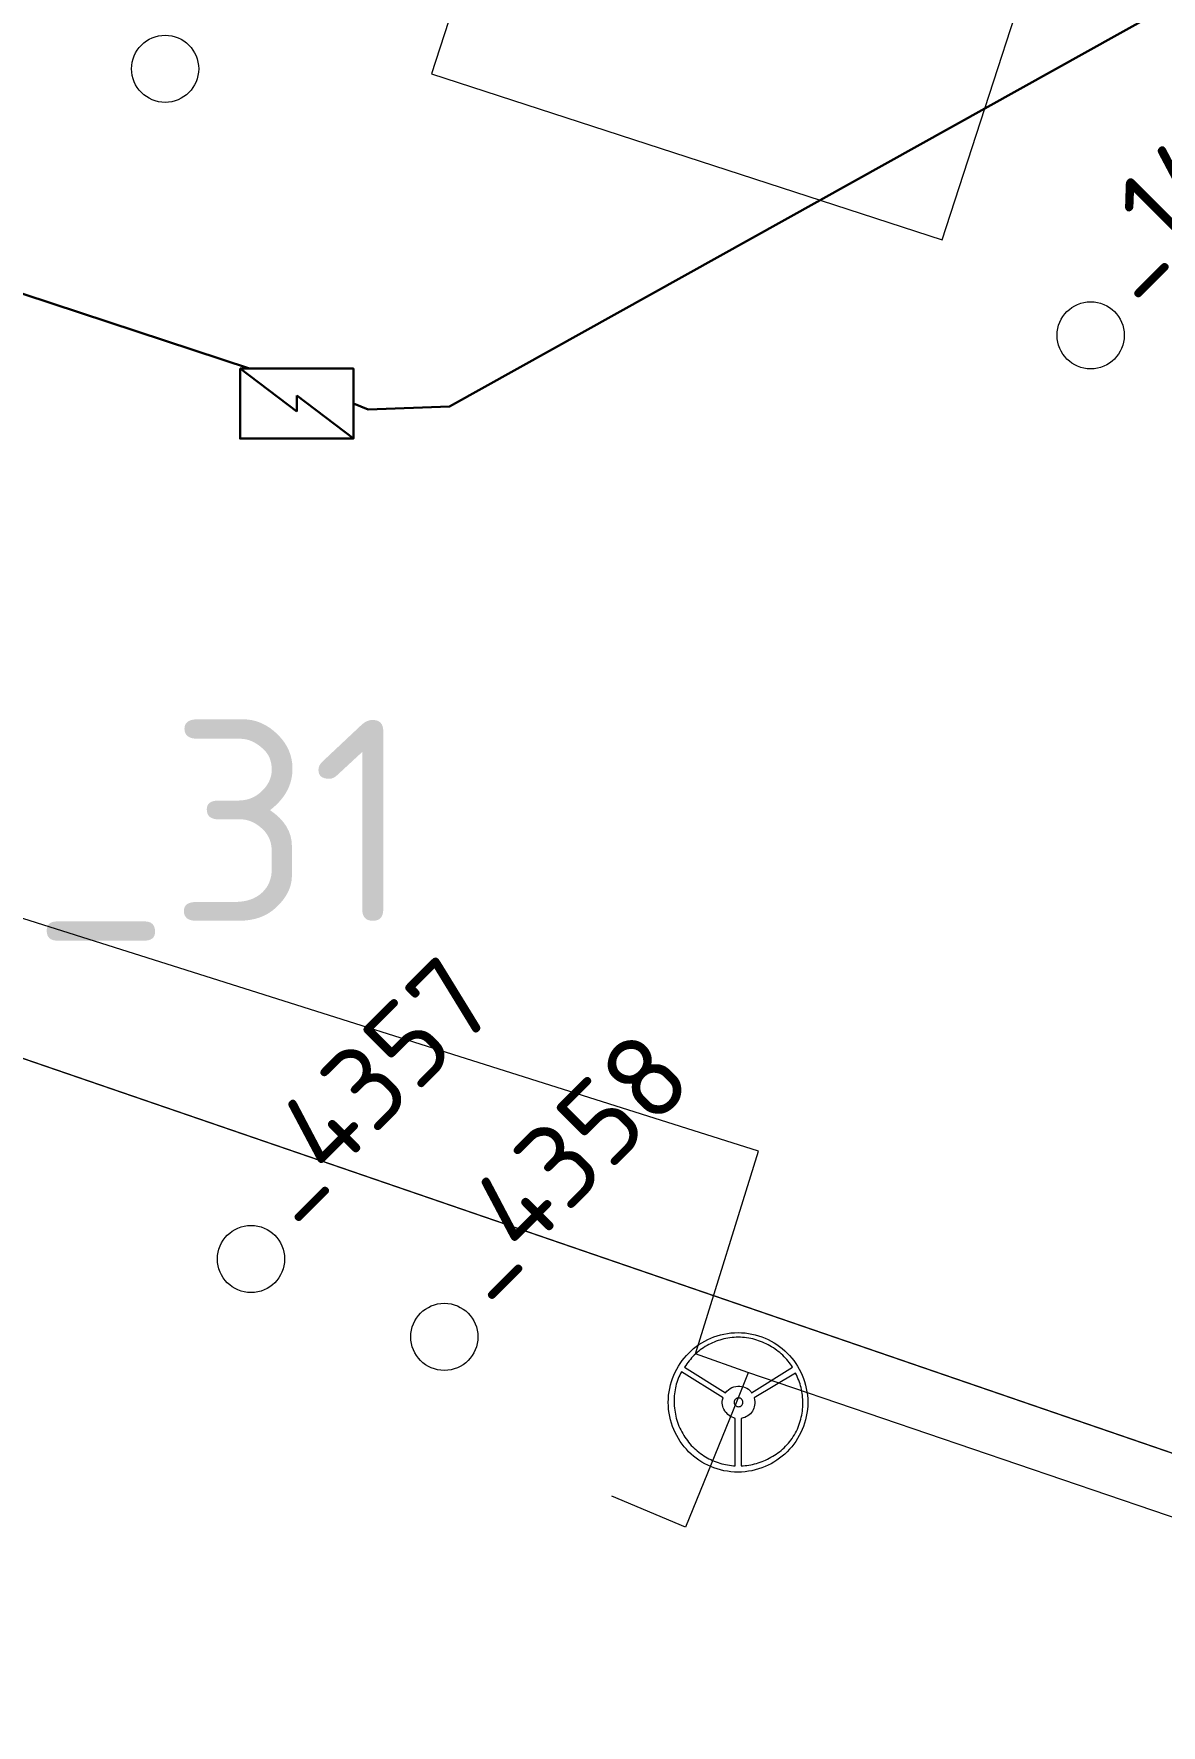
# Model space of a CAD drawing. Header units: millimetres. Extents: x 519 to 9564855, y -810 to 5021775.
# Drawn here: x 9534205 to 9534373, y 4999167 to 4999418.9 of the extents above; entities that cross this region are included whole.
import ezdxf

# ---------------------------------------------------------------- set-up
doc = ezdxf.new("R2010")
doc.units = ezdxf.units.MM
doc.header["$LTSCALE"] = 2
doc.header["$MEASUREMENT"] = 0
doc.linetypes.add('НЕПРЕРЫВНАЯ_ЛИНИЯ', pattern=[0])
doc.layers.add('CONTROL', color=7, linetype='Continuous')
doc.layers.add('OLD WELLS(dr.bfr2000)', color=24, linetype='Continuous')
for name, color, linetype, lineweight in [('SteamInjInfrastructure', 25, 'Continuous', 100), ('Скважины на 2024 год-125', 10, 'Continuous', 40), ('Электро', 1, 'Continuous', 30)]:
    doc.layers.add(name, color=color, linetype=linetype, lineweight=lineweight)
doc.styles.add('92051501$0$STANDARD', font='simplex.shx')
doc.styles.add('Elect', font='isocpeur.ttf')
doc.linetypes.add('STM_LINE', pattern='A,0.5,-0.2,["S",92051501$0$STANDARD,S=0.1,R=0,X=-0.1,Y=-0.05],-0.05', length=0.75)
doc.linetypes.add('WTR_LINE', pattern='A,0.5,-0.2,["W",92051501$0$STANDARD,S=0.1,R=0,X=-0.1,Y=-0.05],-0.05', length=0.75)

msp = doc.modelspace()

# ---------------------------------------------------------------- linework, layer by layer
at = {"color": 5, "linetype": 'WTR_LINE', "lineweight": 0, "ltscale": 20, "const_width": 0.2, "elevation": 0}
msp.add_lwpolyline([(9533642.46967, 4999403.61724), (9533660.08179, 4999452.86258), (9534855.21779, 4999042.44456), (9534857.53498, 4999049.12221), (9534868.61061, 4999045.67408)], dxfattribs=at)
at = {"layer": 'OLD WELLS(dr.bfr2000)', "lineweight": 0}
for centre in [(9534224.6, 4999413.7), (9534362.5, 4999374), (9534237.4, 4999236.4), (9534266.2, 4999224.8)]:
    msp.add_circle(centre, 5, dxfattribs=at)
at = {"layer": 'SteamInjInfrastructure', "color": 6, "linetype": 'STM_LINE', "lineweight": 0, "ltscale": 15}
for p, q in [((9534313.01415, 4999252.46575, 0), (9534176.91572, 4999295.47072, 0)), ((9534303.61305, 4999222.2661, 0), (9534313.01415, 4999252.46575, 0)), ((9534306.37447, 4999224.7955, 0), (9534306.86265, 4999224.96167, 0)), ((9534306.86265, 4999224.96167, 0), (9534307.35083, 4999225.09668, 0)), ((9534307.35083, 4999225.09668, 0), (9534307.85979, 4999225.2213, 0)), ((9534307.85979, 4999225.2213, 0), (9534308.36874, 4999225.30437, 0)), ((9534308.36874, 4999225.30437, 0), (9534308.88808, 4999225.37706, 0)), ((9534308.88808, 4999225.37706, 0), (9534309.4178, 4999225.41859, 0)), ((9534309.4178, 4999225.41859, 0), (9534309.95791, 4999225.42896, 0)), ((9534309.95791, 4999225.42896, 0), (9534310.48763, 4999225.41855, 0)), ((9534310.48763, 4999225.41855, 0), (9534311.00696, 4999225.37698, 0)), ((9534311.00696, 4999225.37698, 0), (9534311.5263, 4999225.30426, 0)), ((9534311.5263, 4999225.30426, 0), (9534312.03524, 4999225.22115, 0)), ((9534312.03524, 4999225.22115, 0), (9534312.5338, 4999225.09649, 0)), ((9534312.5338, 4999225.09649, 0), (9534313.02197, 4999224.96144, 0)), ((9534313.02197, 4999224.96144, 0), (9534313.51014, 4999224.79524, 0)), ((9534302.26123, 4999222.0224, 0), (9534302.60401, 4999222.38592, 0)), ((9534302.60401, 4999222.38592, 0), (9534302.96755, 4999222.72867, 0)), ((9534302.96755, 4999222.72867, 0), (9534303.34149, 4999223.05064, 0)), ((9534303.34149, 4999223.05064, 0), (9534303.73619, 4999223.36223, 0)), ((9534303.88158, 4999222.47935, 0), (9534303.66345, 4999222.2924, 0)), ((9534303.73619, 4999223.36223, 0), (9534304.14129, 4999223.65304, 0)), ((9534304.11009, 4999222.66631, 0), (9534303.88158, 4999222.47935, 0)), ((9534304.3386, 4999222.85326, 0), (9534304.11009, 4999222.66631, 0)), ((9534304.14129, 4999223.65304, 0), (9534304.55676, 4999223.92308, 0)), ((9534304.5775, 4999223.01944, 0), (9534304.3386, 4999222.85326, 0)), ((9534304.55676, 4999223.92308, 0), (9534304.99301, 4999224.17235, 0)), ((9534304.82679, 4999223.18561, 0), (9534304.5775, 4999223.01944, 0)), ((9534305.07608, 4999223.35179, 0), (9534304.82679, 4999223.18561, 0)), ((9534304.99301, 4999224.17235, 0), (9534305.43965, 4999224.40084, 0)), ((9534305.33575, 4999223.4972, 0), (9534305.07608, 4999223.35179, 0)), ((9534305.59542, 4999223.6426, 0), (9534305.33575, 4999223.4972, 0)), ((9534305.43965, 4999224.40084, 0), (9534305.90706, 4999224.60855, 0)), ((9534305.86548, 4999223.77762, 0), (9534305.59542, 4999223.6426, 0)), ((9534306.13554, 4999223.90225, 0), (9534305.86548, 4999223.77762, 0)), ((9534305.90706, 4999224.60855, 0), (9534306.37447, 4999224.7955, 0)), ((9534306.4056, 4999224.02688, 0), (9534306.13554, 4999223.90225, 0)), ((9534306.68605, 4999224.14112, 0), (9534306.4056, 4999224.02688, 0)), ((9534306.97688, 4999224.23459, 0), (9534306.68605, 4999224.14112, 0)), ((9534307.25732, 4999224.32806, 0), (9534306.97688, 4999224.23459, 0)), ((9534307.55854, 4999224.42153, 0), (9534307.25732, 4999224.32806, 0)), ((9534307.84937, 4999224.49423, 0), (9534307.55854, 4999224.42153, 0)), ((9534308.15059, 4999224.55654, 0), (9534307.84937, 4999224.49423, 0)), ((9534308.45181, 4999224.60846, 0), (9534308.15059, 4999224.55654, 0)), ((9534308.75302, 4999224.66038, 0), (9534308.45181, 4999224.60846, 0)), ((9534309.06462, 4999224.69153, 0), (9534308.75302, 4999224.66038, 0)), ((9534309.37623, 4999224.72268, 0), (9534309.06462, 4999224.69153, 0)), ((9534309.68783, 4999224.73306, 0), (9534309.37623, 4999224.72268, 0)), ((9534309.99943, 4999224.74343, 0), (9534309.68783, 4999224.73306, 0)), ((9534310.31103, 4999224.73303, 0), (9534309.99943, 4999224.74343, 0)), ((9534310.62263, 4999224.72264, 0), (9534310.31103, 4999224.73303, 0)), ((9534310.93423, 4999224.69146, 0), (9534310.62263, 4999224.72264, 0)), ((9534311.23545, 4999224.66029, 0), (9534310.93423, 4999224.69146, 0)), ((9534311.54705, 4999224.60835, 0), (9534311.23545, 4999224.66029, 0)), ((9534311.84826, 4999224.54602, 0), (9534311.54705, 4999224.60835, 0)), ((9534312.14947, 4999224.48369, 0), (9534311.84826, 4999224.54602, 0)), ((9534312.45068, 4999224.40058, 0), (9534312.14947, 4999224.48369, 0)), ((9534312.74151, 4999224.31748, 0), (9534312.45068, 4999224.40058, 0)), ((9534313.03233, 4999224.22399, 0), (9534312.74151, 4999224.31748, 0)), ((9534313.32316, 4999224.12011, 0), (9534313.03233, 4999224.22399, 0)), ((9534313.60359, 4999224.00584, 0), (9534313.32316, 4999224.12011, 0)), ((9534313.51014, 4999224.79524, 0), (9534313.97754, 4999224.60826, 0)), ((9534313.88403, 4999223.88119, 0), (9534313.60359, 4999224.00584, 0)), ((9534314.16447, 4999223.75654, 0), (9534313.88403, 4999223.88119, 0)), ((9534313.97754, 4999224.60826, 0), (9534314.43454, 4999224.40051, 0)), ((9534314.43451, 4999223.61112, 0), (9534314.16447, 4999223.75654, 0)), ((9534314.70456, 4999223.4657, 0), (9534314.43451, 4999223.61112, 0)), ((9534314.43454, 4999224.40051, 0), (9534314.88116, 4999224.17199, 0)), ((9534314.96423, 4999223.32027, 0), (9534314.70456, 4999223.4657, 0)), ((9534314.88116, 4999224.17199, 0), (9534315.3174, 4999223.92269, 0)), ((9534315.22389, 4999223.15407, 0), (9534314.96423, 4999223.32027, 0)), ((9534315.47316, 4999222.98788, 0), (9534315.22389, 4999223.15407, 0)), ((9534315.3174, 4999223.92269, 0), (9534315.74324, 4999223.65262, 0)), ((9534315.71205, 4999222.8113, 0), (9534315.47316, 4999222.98788, 0)), ((9534315.95094, 4999222.63471, 0), (9534315.71205, 4999222.8113, 0)), ((9534315.74324, 4999223.65262, 0), (9534316.14831, 4999223.36177, 0)), ((9534316.18983, 4999222.44774, 0), (9534315.95094, 4999222.63471, 0)), ((9534316.14831, 4999223.36177, 0), (9534316.543, 4999223.05016, 0)), ((9534316.40794, 4999222.25039, 0), (9534316.18983, 4999222.44774, 0)), ((9534316.543, 4999223.05016, 0), (9534316.91691, 4999222.72816, 0)), ((9534316.91691, 4999222.72816, 0), (9534317.28043, 4999222.38538, 0)), ((9534317.28043, 4999222.38538, 0), (9534317.62318, 4999222.02184, 0)), ((9534300.58888, 4999219.54003, 0), (9534300.81741, 4999219.98665, 0)), ((9534300.81741, 4999219.98665, 0), (9534301.0667, 4999220.42289, 0)), ((9534301.0667, 4999220.42289, 0), (9534301.33677, 4999220.84873, 0)), ((9534301.33677, 4999220.84873, 0), (9534301.62761, 4999221.2538, 0)), ((9534301.62761, 4999221.2538, 0), (9534301.92884, 4999221.64849, 0)), ((9534301.92884, 4999221.64849, 0), (9534302.26123, 4999222.0224, 0)), ((9534302.15731, 4999220.52671, 0), (9534302.0015, 4999220.27744, 0)), ((9534302.0015, 4999220.27744, 0), (9534308.08797, 4999216.46529, 0)), ((9534302.31312, 4999220.7656, 0), (9534302.15731, 4999220.52671, 0)), ((9534302.4897, 4999220.9941, 0), (9534302.31312, 4999220.7656, 0)), ((9534302.66628, 4999221.22261, 0), (9534302.4897, 4999220.9941, 0)), ((9534302.85325, 4999221.45111, 0), (9534302.66628, 4999221.22261, 0)), ((9534303.04022, 4999221.66922, 0), (9534302.85325, 4999221.45111, 0)), ((9534303.23758, 4999221.87695, 0), (9534303.04022, 4999221.66922, 0)), ((9534303.44532, 4999222.08467, 0), (9534303.23758, 4999221.87695, 0)), ((9534303.66345, 4999222.2924, 0), (9534303.44532, 4999222.08467, 0)), ((9534311.41295, 4999219.46581, 0), (9534303.61305, 4999222.2661, 0)), ((9534311.98299, 4999216.46515, 0), (9534318.06974, 4999220.27685, 0)), ((9534316.62605, 4999222.05303, 0), (9534316.40794, 4999222.25039, 0)), ((9534316.83378, 4999221.84529, 0), (9534316.62605, 4999222.05303, 0)), ((9534317.04151, 4999221.63755, 0), (9534316.83378, 4999221.84529, 0)), ((9534317.22846, 4999221.41942, 0), (9534317.04151, 4999221.63755, 0)), ((9534317.41541, 4999221.20129, 0), (9534317.22846, 4999221.41942, 0)), ((9534317.59198, 4999220.97278, 0), (9534317.41541, 4999221.20129, 0)), ((9534317.75816, 4999220.74427, 0), (9534317.59198, 4999220.97278, 0)), ((9534317.62318, 4999222.02184, 0), (9534317.95554, 4999221.6479, 0)), ((9534317.92434, 4999220.51575, 0), (9534317.75816, 4999220.74427, 0)), ((9534318.06974, 4999220.27685, 0), (9534317.92434, 4999220.51575, 0)), ((9534317.95554, 4999221.6479, 0), (9534318.26712, 4999221.2532, 0)), ((9534318.26712, 4999221.2532, 0), (9534318.55794, 4999220.8481, 0)), ((9534318.55794, 4999220.8481, 0), (9534318.82798, 4999220.42224, 0)), ((9534318.82798, 4999220.42224, 0), (9534319.07724, 4999219.98599, 0)), ((9534319.07724, 4999219.98599, 0), (9534319.30573, 4999219.53935, 0)), ((9534299.77863, 4999217.13035, 0), (9534299.8929, 4999217.6289, 0)), ((9534299.8929, 4999217.6289, 0), (9534300.03833, 4999218.12746, 0)), ((9534300.03833, 4999218.12746, 0), (9534300.19415, 4999218.60524, 0)), ((9534300.19415, 4999218.60524, 0), (9534300.38113, 4999219.08303, 0)), ((9534300.38113, 4999219.08303, 0), (9534300.58888, 4999219.54003, 0)), ((9534300.69267, 4999217.46269, 0), (9534300.63034, 4999217.18225, 0)), ((9534300.76539, 4999217.75351, 0), (9534300.69267, 4999217.46269, 0)), ((9534300.84849, 4999218.02356, 0), (9534300.76539, 4999217.75351, 0)), ((9534300.94198, 4999218.304, 0), (9534300.84849, 4999218.02356, 0)), ((9534301.04586, 4999218.57405, 0), (9534300.94198, 4999218.304, 0)), ((9534301.14974, 4999218.83372, 0), (9534301.04586, 4999218.57405, 0)), ((9534301.264, 4999219.09338, 0), (9534301.14974, 4999218.83372, 0)), ((9534301.38865, 4999219.34266, 0), (9534301.264, 4999219.09338, 0)), ((9534301.52369, 4999219.59193, 0), (9534301.38865, 4999219.34266, 0)), ((9534307.72441, 4999215.69669, 0), (9534301.52369, 4999219.59193, 0)), ((9534309.05397, 4999217.24426, 0), (9534309.33441, 4999217.33773, 0)), ((9534309.33441, 4999217.33773, 0), (9534309.62524, 4999217.41043, 0)), ((9534309.62524, 4999217.41043, 0), (9534309.91607, 4999217.44158, 0)), ((9534311.4673, 4999219.44666, 0), (9534309.80285, 4999215.20712, 0)), ((9534309.91607, 4999217.44158, 0), (9534310.2069, 4999217.44157, 0)), ((9534310.2069, 4999217.44157, 0), (9534310.48734, 4999217.4104, 0)), ((9534310.48734, 4999217.4104, 0), (9534310.76778, 4999217.34807, 0)), ((9534310.76778, 4999217.34807, 0), (9534311.02744, 4999217.26496, 0)), ((9534311.02744, 4999217.26496, 0), (9534311.26633, 4999217.1507, 0)), ((9534714.94693, 4999082.18635, 0), (9534311.41295, 4999219.46581, 0)), ((9534318.51634, 4999219.38358, 0), (9534312.3465, 4999215.69652, 0)), ((9534318.65136, 4999219.13429, 0), (9534318.51634, 4999219.38358, 0)), ((9534318.77599, 4999218.87462, 0), (9534318.65136, 4999219.13429, 0)), ((9534318.89023, 4999218.60456, 0), (9534318.77599, 4999218.87462, 0)), ((9534319.00448, 4999218.34489, 0), (9534318.89023, 4999218.60456, 0)), ((9534319.09795, 4999218.07483, 0), (9534319.00448, 4999218.34489, 0)), ((9534319.19142, 4999217.79439, 0), (9534319.09795, 4999218.07483, 0)), ((9534319.2745, 4999217.51394, 0), (9534319.19142, 4999217.79439, 0)), ((9534319.3472, 4999217.2335, 0), (9534319.2745, 4999217.51394, 0)), ((9534319.30573, 4999219.53935, 0), (9534319.52384, 4999219.08233, 0)), ((9534319.52384, 4999219.08233, 0), (9534319.71078, 4999218.60453, 0)), ((9534319.71078, 4999218.60453, 0), (9534319.87695, 4999218.12674, 0)), ((9534319.87695, 4999218.12674, 0), (9534320.01196, 4999217.62817, 0)), ((9534320.01196, 4999217.62817, 0), (9534320.12619, 4999217.1296, 0)), ((9534299.57082, 4999215.04263, 0), (9534299.58122, 4999215.57235, 0)), ((9534299.58119, 4999214.50252, 0), (9534299.57082, 4999215.04263, 0)), ((9534299.58122, 4999215.57235, 0), (9534299.62279, 4999216.10207, 0)), ((9534299.62279, 4999216.10207, 0), (9534299.68513, 4999216.6214, 0)), ((9534299.68513, 4999216.6214, 0), (9534299.77863, 4999217.13035, 0)), ((9534300.43293, 4999215.40613, 0), (9534300.43292, 4999215.10491, 0)), ((9534300.43292, 4999215.10491, 0), (9534300.44329, 4999214.8037, 0)), ((9534300.44333, 4999215.70734, 0), (9534300.43293, 4999215.40613, 0)), ((9534300.44329, 4999214.8037, 0), (9534300.46406, 4999214.50248, 0)), ((9534300.46411, 4999216.00856, 0), (9534300.44333, 4999215.70734, 0)), ((9534300.49528, 4999216.30977, 0), (9534300.46411, 4999216.00856, 0)), ((9534300.52645, 4999216.6006, 0), (9534300.49528, 4999216.30977, 0)), ((9534300.5784, 4999216.89142, 0), (9534300.52645, 4999216.6006, 0)), ((9534300.63034, 4999217.18225, 0), (9534300.5784, 4999216.89142, 0)), ((9534307.59974, 4999214.93847, 0), (9534307.61014, 4999215.18775, 0)), ((9534307.62051, 4999214.68918, 0), (9534307.59974, 4999214.93847, 0)), ((9534307.61014, 4999215.18775, 0), (9534307.65169, 4999215.43703, 0)), ((9534307.65169, 4999215.43703, 0), (9534307.72441, 4999215.69669, 0)), ((9534308.08797, 4999216.46529, 0), (9534308.29572, 4999216.71457, 0)), ((9534308.29572, 4999216.71457, 0), (9534308.53462, 4999216.93268, 0)), ((9534308.53462, 4999216.93268, 0), (9534308.79429, 4999217.10924, 0)), ((9534308.79429, 4999217.10924, 0), (9534309.05397, 4999217.24426, 0)), ((9534309.39665, 4999215.17729, 0), (9534309.38626, 4999215.04227, 0)), ((9534309.38626, 4999215.04227, 0), (9534309.39664, 4999214.90724, 0)), ((9534309.39664, 4999214.90724, 0), (9534309.43818, 4999214.79298, 0)), ((9534309.4382, 4999215.30193, 0), (9534309.39665, 4999215.17729, 0)), ((9534309.43818, 4999214.79298, 0), (9534309.5005, 4999214.67873, 0)), ((9534309.50053, 4999215.4058, 0), (9534309.4382, 4999215.30193, 0)), ((9534309.57324, 4999215.50966, 0), (9534309.50053, 4999215.4058, 0)), ((9534309.67711, 4999215.58237, 0), (9534309.57324, 4999215.50966, 0)), ((9534309.78098, 4999215.64468, 0), (9534309.67711, 4999215.58237, 0)), ((9534309.90562, 4999215.68622, 0), (9534309.78098, 4999215.64468, 0)), ((9534310.04065, 4999215.69661, 0), (9534309.90562, 4999215.68622, 0)), ((9534310.17567, 4999215.68621, 0), (9534310.04065, 4999215.69661, 0)), ((9534310.28993, 4999215.64466, 0), (9534310.17567, 4999215.68621, 0)), ((9534310.40418, 4999215.58234, 0), (9534310.28993, 4999215.64466, 0)), ((9534310.49766, 4999215.50963, 0), (9534310.40418, 4999215.58234, 0)), ((9534310.58074, 4999215.40576, 0), (9534310.49766, 4999215.50963, 0)), ((9534310.58072, 4999214.67869, 0), (9534310.63266, 4999214.79294, 0)), ((9534310.63268, 4999215.30189, 0), (9534310.58074, 4999215.40576, 0)), ((9534310.63266, 4999214.79294, 0), (9534310.67421, 4999214.90719, 0)), ((9534310.67422, 4999215.17725, 0), (9534310.63268, 4999215.30189, 0)), ((9534310.67421, 4999214.90719, 0), (9534310.6846, 4999215.04222, 0)), ((9534310.6846, 4999215.04222, 0), (9534310.67422, 4999215.17725, 0)), ((9534311.26633, 4999217.1507, 0), (9534311.49483, 4999217.01566, 0)), ((9534311.49483, 4999217.01566, 0), (9534311.68179, 4999216.84947, 0)), ((9534311.68179, 4999216.84947, 0), (9534311.84797, 4999216.67289, 0)), ((9534311.84797, 4999216.67289, 0), (9534311.98299, 4999216.46515, 0)), ((9534312.3465, 4999215.69652, 0), (9534312.40881, 4999215.42647, 0)), ((9534312.40881, 4999215.42647, 0), (9534312.43996, 4999215.15641, 0)), ((9534312.43995, 4999214.89674, 0), (9534312.41917, 4999214.64746, 0)), ((9534312.43996, 4999215.15641, 0), (9534312.43995, 4999214.89674, 0)), ((9534319.41989, 4999216.95306, 0), (9534319.3472, 4999217.2335, 0)), ((9534319.47182, 4999216.66223, 0), (9534319.41989, 4999216.95306, 0)), ((9534319.52374, 4999216.38178, 0), (9534319.47182, 4999216.66223, 0)), ((9534319.55489, 4999216.09095, 0), (9534319.52374, 4999216.38178, 0)), ((9534319.58604, 4999215.78974, 0), (9534319.55489, 4999216.09095, 0)), ((9534319.6068, 4999215.49891, 0), (9534319.58604, 4999215.78974, 0)), ((9534319.62756, 4999215.20808, 0), (9534319.6068, 4999215.49891, 0)), ((9534319.61715, 4999214.60565, 0), (9534319.62755, 4999214.90687, 0)), ((9534319.62755, 4999214.90687, 0), (9534319.62756, 4999215.20808, 0)), ((9534320.12619, 4999217.1296, 0), (9534320.21966, 4999216.62065, 0)), ((9534320.21966, 4999216.62065, 0), (9534320.29235, 4999216.10131, 0)), ((9534320.29235, 4999216.10131, 0), (9534320.33387, 4999215.57159, 0)), ((9534320.34424, 4999215.04187, 0), (9534320.33383, 4999214.50176, 0)), ((9534320.33387, 4999215.57159, 0), (9534320.34424, 4999215.04187, 0)), ((9534299.62271, 4999213.97279, 0), (9534299.58119, 4999214.50252, 0)), ((9534299.68501, 4999213.45346, 0), (9534299.62271, 4999213.97279, 0)), ((9534299.77848, 4999212.9445, 0), (9534299.68501, 4999213.45346, 0)), ((9534299.89271, 4999212.44594, 0), (9534299.77848, 4999212.9445, 0)), ((9534300.03811, 4999211.94737, 0), (9534299.89271, 4999212.44594, 0)), ((9534300.46406, 4999214.50248, 0), (9534300.48482, 4999214.19088, 0)), ((9534300.48482, 4999214.19088, 0), (9534300.52635, 4999213.88967, 0)), ((9534300.52635, 4999213.88967, 0), (9534300.56789, 4999213.58845, 0)), ((9534300.56789, 4999213.58845, 0), (9534300.6302, 4999213.28723, 0)), ((9534300.6302, 4999213.28723, 0), (9534300.69251, 4999212.98602, 0)), ((9534300.69251, 4999212.98602, 0), (9534300.7652, 4999212.6848, 0)), ((9534300.7652, 4999212.6848, 0), (9534300.84829, 4999212.38358, 0)), ((9534300.84829, 4999212.38358, 0), (9534300.94176, 4999212.09275, 0)), ((9534307.67243, 4999214.45029, 0), (9534307.62051, 4999214.68918, 0)), ((9534307.74513, 4999214.22178, 0), (9534307.67243, 4999214.45029, 0)), ((9534307.84899, 4999214.00365, 0), (9534307.74513, 4999214.22178, 0)), ((9534307.97362, 4999213.79591, 0), (9534307.84899, 4999214.00365, 0)), ((9534308.10864, 4999213.59856, 0), (9534307.97362, 4999213.79591, 0)), ((9534308.27482, 4999213.41159, 0), (9534308.10864, 4999213.59856, 0)), ((9534308.45139, 4999213.2454, 0), (9534308.27482, 4999213.41159, 0)), ((9534308.64873, 4999213.08959, 0), (9534308.45139, 4999213.2454, 0)), ((9534308.85646, 4999212.95456, 0), (9534308.64873, 4999213.08959, 0)), ((9534309.08496, 4999212.82991, 0), (9534308.85646, 4999212.95456, 0)), ((9534309.31347, 4999212.73642, 0), (9534309.08496, 4999212.82991, 0)), ((9534309.55236, 4999212.65332, 0), (9534309.31347, 4999212.73642, 0)), ((9534309.5005, 4999214.67873, 0), (9534309.5732, 4999214.58524, 0)), ((9534309.5521, 4999205.59035, 0), (9534309.55236, 4999212.65332, 0)), ((9534309.5732, 4999214.58524, 0), (9534309.67707, 4999214.50215, 0)), ((9534309.67707, 4999214.50215, 0), (9534309.78093, 4999214.45021, 0)), ((9534309.78093, 4999214.45021, 0), (9534309.90557, 4999214.40866, 0)), ((9534309.90557, 4999214.40866, 0), (9534310.0406, 4999214.39827, 0)), ((9534310.0406, 4999214.39827, 0), (9534310.17563, 4999214.40865, 0)), ((9534310.17563, 4999214.40865, 0), (9534310.28988, 4999214.45019, 0)), ((9534310.28988, 4999214.45019, 0), (9534310.40414, 4999214.50212, 0)), ((9534310.40414, 4999214.50212, 0), (9534310.49762, 4999214.58521, 0)), ((9534310.44562, 4999212.65329, 0), (9534310.44536, 4999205.59032, 0)), ((9534310.72606, 4999212.71559, 0), (9534310.44562, 4999212.65329, 0)), ((9534310.49762, 4999214.58521, 0), (9534310.58072, 4999214.67869, 0)), ((9534310.98573, 4999212.80907, 0), (9534310.72606, 4999212.71559, 0)), ((9534311.22463, 4999212.91292, 0), (9534310.98573, 4999212.80907, 0)), ((9534311.44276, 4999213.03756, 0), (9534311.22463, 4999212.91292, 0)), ((9534311.64011, 4999213.19335, 0), (9534311.44276, 4999213.03756, 0)), ((9534311.81669, 4999213.34915, 0), (9534311.64011, 4999213.19335, 0)), ((9534311.98288, 4999213.5361, 0), (9534311.81669, 4999213.34915, 0)), ((9534312.11792, 4999213.73344, 0), (9534311.98288, 4999213.5361, 0)), ((9534312.22179, 4999213.94117, 0), (9534312.11792, 4999213.73344, 0)), ((9534312.31528, 4999214.15929, 0), (9534312.22179, 4999213.94117, 0)), ((9534312.37761, 4999214.39818, 0), (9534312.31528, 4999214.15929, 0)), ((9534312.41917, 4999214.64746, 0), (9534312.37761, 4999214.39818, 0)), ((9534319.12888, 4999211.93628, 0), (9534319.22237, 4999212.22711, 0)), ((9534319.22237, 4999212.22711, 0), (9534319.30548, 4999212.51793, 0)), ((9534319.30548, 4999212.51793, 0), (9534319.37819, 4999212.81915, 0)), ((9534319.37819, 4999212.81915, 0), (9534319.45091, 4999213.12036, 0)), ((9534319.45091, 4999213.12036, 0), (9534319.50286, 4999213.41118, 0)), ((9534319.50286, 4999213.41118, 0), (9534319.54441, 4999213.7124, 0)), ((9534319.54441, 4999213.7124, 0), (9534319.57559, 4999214.01361, 0)), ((9534319.57559, 4999214.01361, 0), (9534319.60676, 4999214.31482, 0)), ((9534319.60676, 4999214.31482, 0), (9534319.61715, 4999214.60565, 0)), ((9534320.01177, 4999212.4452, 0), (9534319.87672, 4999211.94664, 0)), ((9534320.12604, 4999212.94376, 0), (9534320.01177, 4999212.4452, 0)), ((9534320.21954, 4999213.45271, 0), (9534320.12604, 4999212.94376, 0)), ((9534320.29227, 4999213.97204, 0), (9534320.21954, 4999213.45271, 0)), ((9534320.33383, 4999214.50176, 0), (9534320.29227, 4999213.97204, 0)), ((9534300.19389, 4999211.45919, 0), (9534300.03811, 4999211.94737, 0)), ((9534300.38083, 4999210.99178, 0), (9534300.19389, 4999211.45919, 0)), ((9534300.58855, 4999210.53476, 0), (9534300.38083, 4999210.99178, 0)), ((9534300.81704, 4999210.08812, 0), (9534300.58855, 4999210.53476, 0)), ((9534301.06631, 4999209.65187, 0), (9534300.81704, 4999210.08812, 0)), ((9534300.94176, 4999212.09275, 0), (9534301.04561, 4999211.80192, 0)), ((9534301.04561, 4999211.80192, 0), (9534301.15986, 4999211.51109, 0)), ((9534301.15986, 4999211.51109, 0), (9534301.28449, 4999211.22025, 0)), ((9534301.28449, 4999211.22025, 0), (9534301.4195, 4999210.93981, 0)), ((9534301.4195, 4999210.93981, 0), (9534301.56491, 4999210.65936, 0)), ((9534301.56491, 4999210.65936, 0), (9534301.7207, 4999210.37891, 0)), ((9534301.7207, 4999210.37891, 0), (9534301.87649, 4999210.10885, 0)), ((9534301.87649, 4999210.10885, 0), (9534302.05305, 4999209.84918, 0)), ((9534302.05305, 4999209.84918, 0), (9534302.21923, 4999209.58951, 0)), ((9534318.02781, 4999209.68241, 0), (9534318.194, 4999209.94207, 0)), ((9534318.194, 4999209.94207, 0), (9534318.3602, 4999210.21212, 0)), ((9534318.3602, 4999210.21212, 0), (9534318.51601, 4999210.49255, 0)), ((9534318.51601, 4999210.49255, 0), (9534318.66144, 4999210.77299, 0)), ((9534318.66144, 4999210.77299, 0), (9534318.79647, 4999211.06381, 0)), ((9534318.79647, 4999211.06381, 0), (9534318.92113, 4999211.34425, 0)), ((9534319.07688, 4999210.08745, 0), (9534318.82758, 4999209.65122, 0)), ((9534318.92113, 4999211.34425, 0), (9534319.025, 4999211.63507, 0)), ((9534319.025, 4999211.63507, 0), (9534319.12888, 4999211.93628, 0)), ((9534319.3054, 4999210.53407, 0), (9534319.07688, 4999210.08745, 0)), ((9534319.52354, 4999210.99108, 0), (9534319.3054, 4999210.53407, 0)), ((9534319.71052, 4999211.45847, 0), (9534319.52354, 4999210.99108, 0)), ((9534319.87672, 4999211.94664, 0), (9534319.71052, 4999211.45847, 0)), ((9534301.33635, 4999209.226, 0), (9534301.06631, 4999209.65187, 0)), ((9534301.62716, 4999208.82091, 0), (9534301.33635, 4999209.226, 0)), ((9534301.92836, 4999208.42621, 0), (9534301.62716, 4999208.82091, 0)), ((9534302.26072, 4999208.05227, 0), (9534301.92836, 4999208.42621, 0)), ((9534302.21923, 4999209.58951, 0), (9534302.40618, 4999209.34022, 0)), ((9534302.60347, 4999207.68872, 0), (9534302.26072, 4999208.05227, 0)), ((9534302.40618, 4999209.34022, 0), (9534302.60352, 4999209.10132, 0)), ((9534302.96699, 4999207.34595, 0), (9534302.60347, 4999207.68872, 0)), ((9534302.60352, 4999209.10132, 0), (9534302.80086, 4999208.86242, 0)), ((9534302.80086, 4999208.86242, 0), (9534302.9982, 4999208.6339, 0)), ((9534303.3409, 4999207.02395, 0), (9534302.96699, 4999207.34595, 0)), ((9534302.9982, 4999208.6339, 0), (9534303.21631, 4999208.41577, 0)), ((9534303.21631, 4999208.41577, 0), (9534303.42404, 4999208.20803, 0)), ((9534303.42404, 4999208.20803, 0), (9534303.65254, 4999208.00029, 0)), ((9534303.65254, 4999208.00029, 0), (9534303.88104, 4999207.80293, 0)), ((9534303.88104, 4999207.80293, 0), (9534304.11993, 4999207.61596, 0)), ((9534304.11993, 4999207.61596, 0), (9534304.35881, 4999207.42899, 0)), ((9534304.35881, 4999207.42899, 0), (9534304.5977, 4999207.2628, 0)), ((9534304.5977, 4999207.2628, 0), (9534304.84698, 4999207.0966, 0)), ((9534315.38949, 4999207.16892, 0), (9534315.63878, 4999207.3351, 0)), ((9534315.63878, 4999207.3351, 0), (9534315.88807, 4999207.51166, 0)), ((9534315.88807, 4999207.51166, 0), (9534316.12697, 4999207.68823, 0)), ((9534316.12697, 4999207.68823, 0), (9534316.36587, 4999207.88557, 0)), ((9534316.36587, 4999207.88557, 0), (9534316.59438, 4999208.08291, 0)), ((9534316.91634, 4999207.34544, 0), (9534316.54241, 4999207.02347, 0)), ((9534316.59438, 4999208.08291, 0), (9534316.8229, 4999208.29063, 0)), ((9534316.8229, 4999208.29063, 0), (9534317.04103, 4999208.49836, 0)), ((9534317.27989, 4999207.68819, 0), (9534316.91634, 4999207.34544, 0)), ((9534317.04103, 4999208.49836, 0), (9534317.24877, 4999208.72686, 0)), ((9534317.24877, 4999208.72686, 0), (9534317.45651, 4999208.95536, 0)), ((9534317.62267, 4999208.05171, 0), (9534317.27989, 4999207.68819, 0)), ((9534317.45651, 4999208.95536, 0), (9534317.65387, 4999209.19425, 0)), ((9534317.95505, 4999208.42562, 0), (9534317.62267, 4999208.05171, 0)), ((9534317.65387, 4999209.19425, 0), (9534317.84084, 4999209.43314, 0)), ((9534317.84084, 4999209.43314, 0), (9534318.02781, 4999209.68241, 0)), ((9534318.26667, 4999208.8203, 0), (9534317.95505, 4999208.42562, 0)), ((9534318.55751, 4999209.22537, 0), (9534318.26667, 4999208.8203, 0)), ((9534318.82758, 4999209.65122, 0), (9534318.55751, 4999209.22537, 0)), ((9534303.73559, 4999206.71233, 0), (9534303.3409, 4999207.02395, 0)), ((9534304.14066, 4999206.42149, 0), (9534303.73559, 4999206.71233, 0)), ((9534304.55611, 4999206.15142, 0), (9534304.14066, 4999206.42149, 0)), ((9534304.99235, 4999205.90212, 0), (9534304.55611, 4999206.15142, 0)), ((9534304.84698, 4999207.0966, 0), (9534305.10664, 4999206.94079, 0)), ((9534305.43897, 4999205.6736, 0), (9534304.99235, 4999205.90212, 0)), ((9534305.10664, 4999206.94079, 0), (9534305.35591, 4999206.78498, 0)), ((9534305.35591, 4999206.78498, 0), (9534305.62597, 4999206.64994, 0)), ((9534305.90636, 4999205.46585, 0), (9534305.43897, 4999205.6736, 0)), ((9534305.62597, 4999206.64994, 0), (9534305.88563, 4999206.51491, 0)), ((9534305.88563, 4999206.51491, 0), (9534306.15568, 4999206.39025, 0)), ((9534306.37376, 4999205.27887, 0), (9534305.90636, 4999205.46585, 0)), ((9534306.15568, 4999206.39025, 0), (9534306.42573, 4999206.27599, 0)), ((9534306.86193, 4999205.12305, 0), (9534306.37376, 4999205.27887, 0)), ((9534306.42573, 4999206.27599, 0), (9534306.70616, 4999206.17211, 0)), ((9534306.70616, 4999206.17211, 0), (9534306.97622, 4999206.06824, 0)), ((9534307.3501, 4999204.97762, 0), (9534306.86193, 4999205.12305, 0)), ((9534306.97622, 4999206.06824, 0), (9534307.25665, 4999205.98513, 0)), ((9534307.25665, 4999205.98513, 0), (9534307.54748, 4999205.90203, 0)), ((9534307.85904, 4999204.86335, 0), (9534307.3501, 4999204.97762, 0)), ((9534307.54748, 4999205.90203, 0), (9534307.82792, 4999205.82931, 0)), ((9534307.82792, 4999205.82931, 0), (9534308.10836, 4999205.76698, 0)), ((9534308.36799, 4999204.76985, 0), (9534307.85904, 4999204.86335, 0)), ((9534308.10836, 4999205.76698, 0), (9534308.39918, 4999205.71504, 0)), ((9534308.88732, 4999204.70751, 0), (9534308.36799, 4999204.76985, 0)), ((9534308.39918, 4999205.71504, 0), (9534308.69001, 4999205.66309, 0)), ((9534308.69001, 4999205.66309, 0), (9534308.97045, 4999205.63192, 0)), ((9534309.41704, 4999204.66594, 0), (9534308.88732, 4999204.70751, 0)), ((9534308.97045, 4999205.63192, 0), (9534309.26128, 4999205.61114, 0)), ((9534309.26128, 4999205.61114, 0), (9534309.5521, 4999205.59035, 0)), ((9534309.95715, 4999204.65554, 0), (9534309.41704, 4999204.66594, 0)), ((9534310.44536, 4999205.59032, 0), (9534310.7258, 4999205.6007, 0)), ((9534311.00621, 4999204.70743, 0), (9534310.48687, 4999204.6659, 0)), ((9534310.7258, 4999205.6007, 0), (9534311.00624, 4999205.62146, 0)), ((9534311.52555, 4999204.76973, 0), (9534311.00621, 4999204.70743, 0)), ((9534311.00624, 4999205.62146, 0), (9534311.28669, 4999205.65261, 0)), ((9534311.28669, 4999205.65261, 0), (9534311.56713, 4999205.69415, 0)), ((9534312.0345, 4999204.86319, 0), (9534311.52555, 4999204.76973, 0)), ((9534311.56713, 4999205.69415, 0), (9534311.84757, 4999205.74607, 0)), ((9534311.84757, 4999205.74607, 0), (9534312.12801, 4999205.79799, 0)), ((9534312.53307, 4999204.97743, 0), (9534312.0345, 4999204.86319, 0)), ((9534312.12801, 4999205.79799, 0), (9534312.40846, 4999205.87069, 0)), ((9534312.40846, 4999205.87069, 0), (9534312.6889, 4999205.94339, 0)), ((9534313.02125, 4999205.12283, 0), (9534312.53307, 4999204.97743, 0)), ((9534312.6889, 4999205.94339, 0), (9534312.96935, 4999206.02647, 0)), ((9534312.96935, 4999206.02647, 0), (9534313.24979, 4999206.11994, 0)), ((9534313.50943, 4999205.27861, 0), (9534313.02125, 4999205.12283, 0)), ((9534313.24979, 4999206.11994, 0), (9534313.53024, 4999206.2238, 0)), ((9534313.97684, 4999205.46555, 0), (9534313.50943, 4999205.27861, 0)), ((9534313.53024, 4999206.2238, 0), (9534313.80029, 4999206.32766, 0)), ((9534313.80029, 4999206.32766, 0), (9534314.07035, 4999206.45229, 0)), ((9534314.43386, 4999205.67327, 0), (9534313.97684, 4999205.46555, 0)), ((9534314.07035, 4999206.45229, 0), (9534314.34041, 4999206.57692, 0)), ((9534314.34041, 4999206.57692, 0), (9534314.61047, 4999206.71193, 0)), ((9534314.8805, 4999205.90176, 0), (9534314.43386, 4999205.67327, 0)), ((9534314.61047, 4999206.71193, 0), (9534314.87014, 4999206.85734, 0)), ((9534314.87014, 4999206.85734, 0), (9534315.12982, 4999207.00274, 0)), ((9534315.31675, 4999206.15103, 0), (9534314.8805, 4999205.90176, 0)), ((9534315.12982, 4999207.00274, 0), (9534315.38949, 4999207.16892, 0)), ((9534315.74261, 4999206.42107, 0), (9534315.31675, 4999206.15103, 0)), ((9534316.1477, 4999206.71188, 0), (9534315.74261, 4999206.42107, 0)), ((9534316.54241, 4999207.02347, 0), (9534316.1477, 4999206.71188, 0)), ((9534310.48687, 4999204.6659, 0), (9534309.95715, 4999204.65554, 0))]:
    msp.add_line(p, q, dxfattribs=at)
at = {"layer": 'SteamInjInfrastructure', "color": 6, "linetype": 'НЕПРЕРЫВНАЯ_ЛИНИЯ', "lineweight": 0, "ltscale": 15}
for p, q in [((9534309.80285, 4999215.20712, 0), (9534302.13203, 4999196.43031, 0)), ((9534302.13203, 4999196.43031, 0), (9534291.16702, 4999201.06372, 0))]:
    msp.add_line(p, q, dxfattribs=at)
at = {"layer": 'Скважины на 2024 год-125', "color": 0, "linetype": 'ByBlock', "lineweight": 0}
msp.add_lwpolyline([(9534264.28723, 4999412.92898), (9534340.37175, 4999388.20762), (9534358.91277, 4999445.27102), (9534282.82825, 4999469.99238)], close=True, dxfattribs=at)
at = {"layer": 'Электро', "ltscale": 0.05}
for p, q in [((9534266.9703, 4999363.4111), (9534446.8925, 4999463.5422)), ((9534254.8528, 4999362.9286), (9534266.9703, 4999363.4111))]:
    msp.add_line(p, q, dxfattribs=at)
at = {"layer": 'Электро'}
for p, q in [((9534237.17277, 4999369.03788), (9534090.7116, 4999417.3573, -24.3817)), ((9534235.77259, 4999369.03788), (9534244.2186, 4999362.63198)), ((9534244.2186, 4999362.63198), (9534244.20406, 4999365.00721)), ((9534244.20406, 4999365.00721), (9534252.65008, 4999358.60131)), ((9534252.65008, 4999363.8196), (9534254.8528, 4999362.9286))]:
    msp.add_line(p, q, dxfattribs=at)
msp.add_lwpolyline([(9534235.77259, 4999369.03788), (9534252.65008, 4999369.03788), (9534252.65008, 4999358.60131), (9534235.77259, 4999358.60131)], close=True, dxfattribs=at)

# ---------------------------------------------------------------- texts
at = {"layer": 'CONTROL', "lineweight": 0, "style": 'Elect'}
msp.add_text(' _31', height=30.011925, rotation=0, dxfattribs=at).set_placement((9534185.70782, 4999286.68584))
at = {"layer": 'OLD WELLS(dr.bfr2000)', "lineweight": 0, "style": 'Elect'}
for s, p in [(' _1445', (9534362.5, 4999374)), (' _4357', (9534237.4, 4999236.4)), (' _4358', (9534266.2, 4999224.8))]:
    msp.add_text(s, height=12.5, rotation=44.9999999, dxfattribs=at).set_placement(p)

doc.saveas('drawing.dxf')
